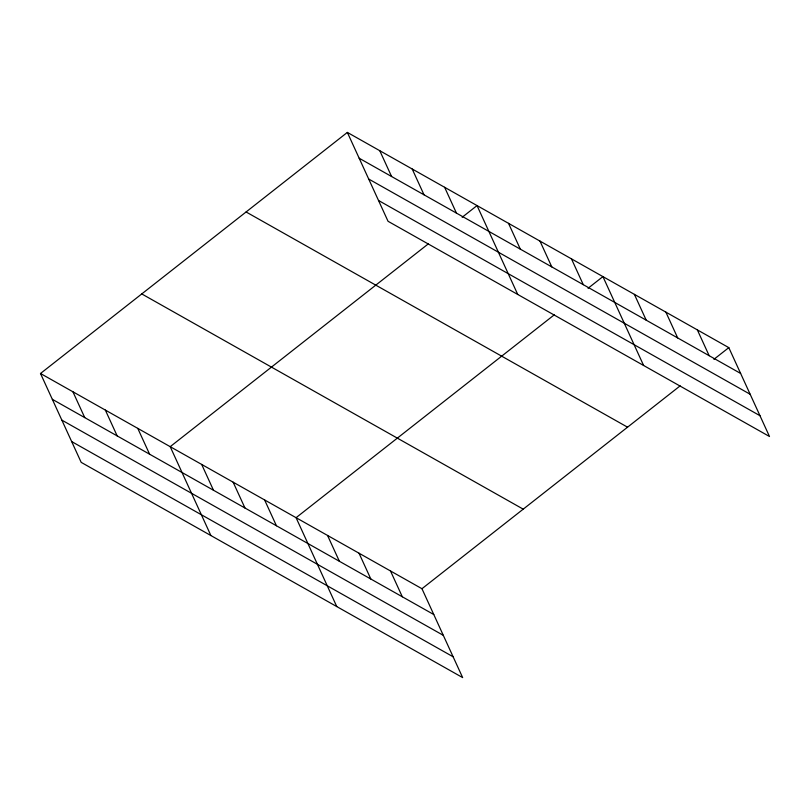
<?xml version="1.0" encoding="UTF-8"?>
<svg xmlns="http://www.w3.org/2000/svg" width="810" height="810" viewBox="0 0 810 810"><rect width="100%" height="100%" fill="white"/><g stroke="black" fill="none" stroke-linecap="round" stroke-linejoin="round"><path stroke-width="1.21" d="M40.5 373.491L421.959 588.718L462.652 677.595L81.192 462.368L40.5 373.491L347.348 132.405L728.808 347.632L769.5 436.509L388.041 221.282L347.348 132.405M428.399 243.8L170.201 446.675L210.894 535.552M462.156 217.282L477.039 205.578L517.732 294.455M554.283 314.827L296.075 517.691L336.768 606.568M588.04 288.299L602.923 276.605L643.616 365.482M421.959 588.718L680.167 385.843M713.914 359.326L728.808 347.632M359.164 158.223L740.634 373.45M368.692 179.03L750.161 394.257M378.513 200.475L759.972 415.702M246.088 211.967L627.547 427.184M141.76 293.929L523.219 509.156M52.326 399.32L433.785 614.537M61.854 420.127L443.313 635.344M71.665 441.561L453.124 656.788M697.339 329.873L709.165 355.691M665.871 312.113L677.687 337.942M634.392 294.364L646.218 320.183M571.455 258.846L583.281 284.675M539.986 241.096L551.802 266.915M508.518 223.337L520.334 249.156M444.619 187.282L456.445 213.111M412.199 168.996L424.015 194.815M379.768 150.701L391.594 176.519M390.491 570.959L402.317 596.788M359.022 553.21L370.838 579.029M327.554 535.451L339.37 561.269M264.607 499.942L276.433 525.761M233.138 482.183L244.964 508.002M201.67 464.424L213.486 490.252M137.771 428.379L149.597 454.197M105.351 410.083L117.166 435.901M72.92 391.787L84.746 417.606"/></g></svg>
